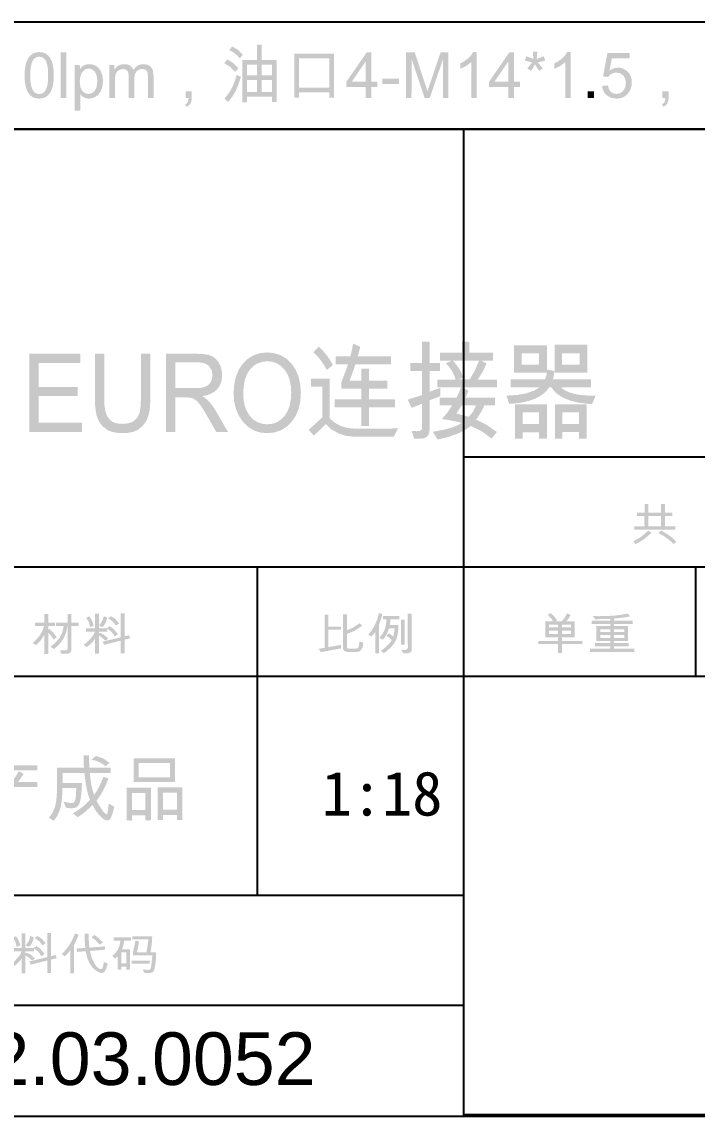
# Model space of a CAD drawing. Extents: x 3 to 592, y 5 to 207.
# Drawn here: x 234.85 to 261.05, y 5.22 to 47.7 of the extents above; entities that cross this region are included whole.
import ezdxf

# ---------------------------------------------------------------- set-up
doc = ezdxf.new("R2010")
doc.units = 0
doc.layers.get('0').update_dxf_attribs({"linetype": 'CONTINUOUS'})
picture_1 = doc.add_image_def('image1.jpg', size_in_pixel=(151, 64))

msp = doc.modelspace()

# ---------------------------------------------------------------- hatches: boundary and pattern name
h = msp.add_hatch(color=7)
h.paths.add_polyline_path([(244.741031, 44.586812), (244.556925, 44.586812), (244.556925, 44.79903), (243.591748, 44.79903), (243.591748, 44.577441), (243.40709, 44.577441), (243.40709, 46.221716), (243.975393, 46.221716), (243.975393, 46.811516), (244.160602, 46.811516), (244.160602, 46.221716), (244.741031, 46.221716)])
h.paths.add_polyline_path([(244.556925, 45.621443), (244.556925, 46.040918), (244.160602, 46.040918), (244.160602, 45.621443)])
h.paths.add_polyline_path([(243.975393, 45.621443), (243.975393, 46.040918), (243.591748, 46.040918), (243.591748, 45.621443)])
h.paths.add_polyline_path([(244.556925, 44.979828), (244.556925, 45.440644), (244.160602, 45.440644), (244.160602, 44.979828)])
h.paths.add_polyline_path([(243.975393, 44.979828), (243.975393, 45.440644), (243.591748, 45.440644), (243.591748, 44.979828)])
h.paths.add_polyline_path([(243.428037, 46.424563), (243.30732, 46.276286), (243.212038, 46.387374), (243.111432, 46.47748), (243.005556, 46.546503), (242.89446, 46.594338), (243.015176, 46.74041), (243.228221, 46.6168)])
h.paths.add_polyline_path([(243.261018, 45.895397), (243.124317, 45.755388), (242.927878, 45.960164), (242.702086, 46.095488), (242.826661, 46.241009), (243.039085, 46.106237)])
h.paths.add_polyline_path([(243.350866, 45.562463), (243.261036, 45.271223), (243.14857, 45.011868), (243.013368, 44.784448), (242.855324, 44.589016), (242.711457, 44.712489), (242.870835, 44.910082), (243.003394, 45.130723), (243.109184, 45.374309), (243.188258, 45.640735)])
h = msp.add_hatch(color=7)
h.paths.add_polyline_path([(235.525736, 46.523231), (235.658673, 46.509098), (235.773886, 46.466705), (235.871374, 46.396058), (235.951136, 46.297164), (236.013174, 46.170028), (236.057486, 46.014657), (236.084074, 45.831058), (236.092936, 45.619238), (236.083746, 45.405297), (236.056212, 45.220709), (236.010383, 45.065473), (235.946313, 44.939589), (235.864862, 44.842007), (235.76765, 44.772433), (235.654625, 44.730765), (235.525736, 44.716898), (235.393004, 44.730982), (235.27799, 44.773243), (235.180689, 44.843693), (235.101093, 44.942345), (235.039197, 45.069213), (234.994993, 45.224309), (234.968475, 45.407647), (234.959638, 45.619238), (234.96875, 45.832954), (234.996156, 46.017629), (235.041958, 46.173158), (235.106261, 46.299437), (235.187384, 46.397192), (235.284372, 46.467145), (235.397173, 46.509192)])
h.paths.add_polyline_path([(235.525736, 44.895492), (235.606454, 44.906043), (235.676631, 44.937729), (235.736266, 44.990603), (235.785358, 45.064715), (235.823788, 45.162909), (235.851366, 45.288026), (235.867989, 45.440119), (235.873553, 45.619238), (235.8637, 45.858121), (235.834416, 46.040366), (235.785978, 46.174381), (235.71811, 46.269121), (235.630467, 46.325689), (235.52298, 46.344637), (235.442278, 46.333802), (235.372222, 46.301367), (235.312915, 46.247434), (235.26446, 46.172107), (235.226521, 46.073009), (235.199485, 45.947762), (235.183302, 45.796471), (235.177919, 45.619238), (235.187565, 45.382353), (235.217055, 45.200865), (235.265493, 45.066093), (235.333362, 44.971009), (235.420247, 44.914234)])
h = msp.add_hatch(color=7)
h.dxf.hatch_style = 2
h.paths.add_polyline_path([(236.577565, 44.747215), (236.364245, 44.747215), (236.364245, 46.514963), (236.577565, 46.514963)])
h = msp.add_hatch(color=7)
h.paths.add_polyline_path([(246.964432, 44.759342), (246.780326, 44.759342), (246.780326, 44.964394), (245.607891, 44.964394), (245.607891, 44.759342), (245.424336, 44.759342), (245.424336, 46.463148), (246.964432, 46.463148)])
h.paths.add_polyline_path([(246.780326, 45.145193), (246.780326, 46.283452), (245.607891, 46.283452), (245.607891, 45.145193)])
h = msp.add_hatch(color=7)
h.paths.add_polyline_path([(248.645988, 45.169446), (248.41117, 45.169446), (248.41117, 44.747215), (248.197298, 44.747215), (248.197298, 45.169446), (247.443787, 45.169446), (247.443787, 45.369537), (248.235332, 46.514963), (248.41117, 46.514963), (248.41117, 45.369537), (248.645988, 45.369537)])
h.paths.add_polyline_path([(248.197298, 45.369537), (248.197298, 46.167697), (247.652698, 45.369537)])
h = msp.add_hatch(color=7)
h.dxf.hatch_style = 2
h.paths.add_polyline_path([(251.406626, 44.747215), (251.187793, 44.747215), (251.187793, 46.226677), (250.682329, 44.747215), (250.476174, 44.747215), (249.977876, 46.250931), (249.97071, 44.747215), (249.752428, 44.747215), (249.752428, 46.514963), (250.096387, 46.514963), (250.508145, 45.263153), (250.53884, 45.168688), (250.562302, 45.093654), (250.578528, 45.03805), (250.58752, 45.001877), (250.631341, 45.123902), (250.685085, 45.285201), (251.10015, 46.514963), (251.406626, 46.514963)])
h = msp.add_hatch(color=7)
h.dxf.hatch_style = 2
h.paths.add_polyline_path([(252.502657, 44.747215), (252.289337, 44.747215), (252.289337, 46.130214), (252.102062, 45.987519), (251.861043, 45.868387), (251.861043, 46.0784), (252.030748, 46.173485), (252.171101, 46.279318), (252.282102, 46.3959), (252.363751, 46.523231), (252.502657, 46.523231)])
h = msp.add_hatch(color=7)
h.paths.add_polyline_path([(254.18177, 45.169446), (253.946952, 45.169446), (253.946952, 44.747215), (253.73308, 44.747215), (253.73308, 45.169446), (252.979569, 45.169446), (252.979569, 45.369537), (253.771114, 46.514963), (253.946952, 46.514963), (253.946952, 45.369537), (254.18177, 45.369537)])
h.paths.add_polyline_path([(253.73308, 45.369537), (253.73308, 46.167697), (253.18848, 45.369537)])
h = msp.add_hatch(color=7)
h.dxf.hatch_style = 2
h.paths.add_polyline_path([(255.159185, 46.189194), (254.86208, 46.123049), (254.941592, 46.040642), (255.068234, 45.895397), (254.924918, 45.791217), (254.849402, 45.903665), (254.76231, 46.050839), (254.68011, 45.902011), (254.607418, 45.791217), (254.468512, 45.895397), (254.545923, 45.989026), (254.604524, 46.058212), (254.644315, 46.102903), (254.665296, 46.123049), (254.506615, 46.156948), (254.374805, 46.189194), (254.430478, 46.361725), (254.528551, 46.323992), (254.606936, 46.291789), (254.66558, 46.265064), (254.704432, 46.243765), (254.686586, 46.423254), (254.68073, 46.54528), (254.850504, 46.54528), (254.84513, 46.421601), (254.829007, 46.27353), (254.822943, 46.24597), (254.949103, 46.30302), (255.102961, 46.361725)])
h = msp.add_hatch(color=7)
h.dxf.hatch_style = 2
h.paths.add_polyline_path([(256.150247, 44.747215), (255.936927, 44.747215), (255.936927, 46.130214), (255.749651, 45.987519), (255.508632, 45.868387), (255.508632, 46.0784), (255.678338, 46.173485), (255.818691, 46.279318), (255.929692, 46.3959), (256.011341, 46.523231), (256.150247, 46.523231)])
h = msp.add_hatch(color=7)
h.dxf.hatch_style = 2
h.paths.add_polyline_path([(257.650545, 45.809407), (257.812258, 45.892503), (257.980172, 45.920201), (258.085066, 45.9104), (258.183088, 45.881065), (258.274185, 45.8323), (258.358305, 45.764207), (258.428887, 45.679561), (258.479366, 45.581893), (258.509691, 45.471202), (258.519811, 45.347489), (258.509579, 45.220985), (258.478884, 45.104403), (258.427724, 44.997743), (258.3561, 44.901004), (258.267846, 44.82038), (258.166827, 44.762856), (258.053096, 44.728379), (257.926704, 44.716898), (257.723788, 44.747973), (257.550224, 44.841473), (257.479237, 44.911434), (257.425098, 44.996433), (257.387908, 45.096419), (257.367771, 45.211339), (257.590462, 45.228426), (257.633595, 45.08201), (257.70732, 44.978174), (257.80647, 44.916163), (257.926704, 44.895492), (258.07374, 44.926567), (258.190185, 45.020067), (258.265839, 45.159318), (258.291057, 45.327094), (258.265081, 45.492872), (258.187429, 45.619789), (258.069537, 45.700404), (257.922294, 45.727276), (257.825349, 45.716639), (257.740393, 45.684764), (257.667426, 45.6317), (257.606448, 45.557502), (257.404703, 45.581755), (257.574477, 46.490709), (258.437129, 46.490709), (258.437129, 46.281247), (257.744251, 46.281247)])
h = msp.add_hatch(color=7)
h.paths.add_polyline_path([(237.105473, 45.861221), (237.172868, 45.945953), (237.255197, 46.006604), (237.352512, 46.043071), (237.464865, 46.055249), (237.582291, 46.043794), (237.686592, 46.009498), (237.777869, 45.952465), (237.856228, 45.872797), (237.91917, 45.774517), (237.964129, 45.662439), (237.991104, 45.536616), (238.000095, 45.397098), (237.990087, 45.24889), (237.960132, 45.116805), (237.910333, 45.000843), (237.840794, 44.901004), (237.756872, 44.82038), (237.663854, 44.762856), (237.561741, 44.728379), (237.450534, 44.716898), (237.353994, 44.727139), (237.267737, 44.757895), (237.191712, 44.809218), (237.125868, 44.881161), (237.119805, 44.25498), (236.905933, 44.25498), (236.905933, 46.026586), (237.100512, 46.026586)])
h.paths.add_polyline_path([(237.436753, 44.895492), (237.573041, 44.926911), (237.683698, 45.021169), (237.756872, 45.178128), (237.781263, 45.397098), (237.757698, 45.604975), (237.687005, 45.758695), (237.579518, 45.853711), (237.445573, 45.885475), (237.30708, 45.850059), (237.195872, 45.744364), (237.122698, 45.582306), (237.098307, 45.378908), (237.121596, 45.169722), (237.192014, 45.018413), (237.299914, 44.926154)])
h = msp.add_hatch(color=7)
h.dxf.hatch_style = 2
h.paths.add_polyline_path([(239.960878, 44.747215), (239.747558, 44.747215), (239.747558, 45.555297), (239.735431, 45.707432), (239.714347, 45.766895), (239.674247, 45.819329), (239.61127, 45.856054), (239.521009, 45.868387), (239.403738, 45.846063), (239.30383, 45.77909), (239.235135, 45.66237), (239.212328, 45.490253), (239.212328, 44.747215), (238.998457, 44.747215), (238.998457, 45.578999), (238.984056, 45.719077), (238.94113, 45.806651), (238.871539, 45.852815), (238.777971, 45.868387), (238.652776, 45.844134), (238.551972, 45.771924), (238.51331, 45.713117), (238.485758, 45.633432), (238.469264, 45.532869), (238.463778, 45.41143), (238.463778, 44.747215), (238.249906, 44.747215), (238.249906, 46.026586), (238.44228, 46.026586), (238.44228, 45.847992), (238.518546, 45.938512), (238.605096, 46.003297), (238.706838, 46.042244), (238.823721, 46.055249), (238.94933, 46.041193), (239.051373, 45.999025), (239.128612, 45.92909), (239.18146, 45.831456), (239.258139, 45.92921), (239.348409, 45.999163), (239.452219, 46.04121), (239.569516, 46.055249), (239.74053, 46.028377), (239.862762, 45.947762), (239.936212, 45.813748), (239.960878, 45.626404)])
h = msp.add_hatch(color=7)
h.dxf.hatch_style = 2
h.paths.add_polyline_path([(249.489457, 45.278036), (248.836267, 45.278036), (248.836267, 45.495766), (249.489457, 45.495766)])
h = msp.add_hatch(color=7)
h.dxf.hatch_style = 2
h.paths.add_polyline_path([(241.446068, 44.747215), (241.431599, 44.612374), (241.388191, 44.5135), (241.323974, 44.444391), (241.246528, 44.398847), (241.188651, 44.490349), (241.246632, 44.528159), (241.288283, 44.583642), (241.313604, 44.656695), (241.322596, 44.747215), (241.202982, 44.747215), (241.202982, 44.99416), (241.446068, 44.99416)])
h = msp.add_hatch(color=7)
h.dxf.hatch_style = 2
h.paths.add_polyline_path([(257.049941, 44.747215), (256.806303, 44.747215), (256.806303, 44.99416), (257.049941, 44.99416)])
h = msp.add_hatch(color=7)
h.dxf.hatch_style = 2
h.paths.add_polyline_path([(259.946467, 44.747215), (259.931997, 44.612374), (259.888589, 44.5135), (259.824373, 44.444391), (259.746927, 44.398847), (259.689049, 44.490349), (259.74703, 44.528159), (259.788682, 44.583642), (259.814003, 44.656695), (259.822995, 44.747215), (259.703381, 44.747215), (259.703381, 44.99416), (259.946467, 44.99416)])
h = msp.add_hatch(color=7)
h.paths.add_polyline_path([(251.089415, 33.167448), (250.673799, 33.005942), (250.673799, 31.879258), (250.656091, 31.742005), (250.603243, 31.634518), (250.525109, 31.561758), (250.432918, 31.527031), (250.294563, 31.515593), (250.078486, 31.511597), (249.976512, 31.815317), (250.177154, 31.807049), (250.267588, 31.815024), (250.332183, 31.839019), (250.370941, 31.879137), (250.38386, 31.935482), (250.38386, 32.87365), (249.976512, 32.714349), (249.827683, 33.030746), (250.38386, 33.212648), (250.38386, 34.144753), (249.926351, 34.144753), (249.926351, 34.449023), (250.38386, 34.449023), (250.38386, 35.287973), (250.673799, 35.287973), (250.673799, 34.449023), (251.074532, 34.449023), (251.074532, 34.144753), (250.673799, 34.144753), (250.673799, 33.341081), (251.089415, 33.487704)])
h.paths.add_polyline_path([(253.284354, 31.777834), (253.081507, 31.519865), (252.701582, 31.799814), (252.281143, 32.011549), (252.040537, 31.847012), (251.744535, 31.703971), (251.393135, 31.582428), (250.986338, 31.482383), (250.795066, 31.782244), (251.194534, 31.858828), (251.514885, 31.942234), (251.75617, 32.032461), (251.918443, 32.12951), (251.767143, 32.168887), (251.58861, 32.206817), (251.382894, 32.243301), (251.150049, 32.278338), (251.379561, 32.554083), (251.550782, 32.807504), (251.062957, 32.807504), (251.062957, 33.111224), (251.721659, 33.111224), (251.800621, 33.272937), (251.888677, 33.510304), (250.979172, 33.510304), (250.979172, 33.814023), (251.682523, 33.814023), (251.624232, 33.983419), (251.54279, 34.144339), (251.438197, 34.296785), (251.310453, 34.440755), (251.53149, 34.549896), (251.081698, 34.549896), (251.081698, 34.85582), (251.927814, 34.85582), (251.927814, 35.279705), (252.216099, 35.279705), (252.216099, 34.85582), (253.138834, 34.85582), (253.138834, 34.549896), (252.670301, 34.549896), (252.888031, 34.436345), (252.725491, 34.103894), (252.543521, 33.814023), (253.284354, 33.814023), (253.284354, 33.510304), (251.950413, 33.510304), (252.179168, 33.382422), (252.116743, 33.225325), (252.060105, 33.111224), (253.207736, 33.111224), (253.207736, 32.807504), (252.791017, 32.807504), (252.751019, 32.702593), (252.685597, 32.576338), (252.59475, 32.42869), (252.478478, 32.259596), (252.880796, 32.054475)])
h.paths.add_polyline_path([(252.59754, 34.549896), (251.572831, 34.549896), (251.711935, 34.39435), (251.824943, 34.231982), (251.911803, 34.062794), (251.972462, 33.886784), (251.801585, 33.818433), (252.227675, 33.814023), (252.421082, 34.148887)])
h.paths.add_polyline_path([(252.474619, 32.807504), (251.915136, 32.807504), (251.848663, 32.702601), (251.793042, 32.615268), (251.748169, 32.545505), (251.713942, 32.493312), (252.194051, 32.367083), (252.360793, 32.563109)])
h = msp.add_hatch(color=7)
h.paths.add_polyline_path([(244.376155, 34.864089), (244.649627, 34.837027), (244.897053, 34.755913), (245.118435, 34.620848), (245.313772, 34.431936), (245.47334, 34.198884), (245.587382, 33.931363), (245.655844, 33.629427), (245.678677, 33.293125), (245.655741, 32.958064), (245.586968, 32.657367), (245.47241, 32.391087), (245.312118, 32.159275), (245.115955, 31.971578), (244.894573, 31.837572), (244.647973, 31.757207), (244.376155, 31.73043), (244.095767, 31.758145), (243.844163, 31.841362), (243.621395, 31.980182), (243.427513, 32.174709), (243.27052, 32.409329), (243.158383, 32.668391), (243.0911, 32.951949), (243.068672, 33.260052), (243.091324, 33.6132), (243.159347, 33.926816), (243.272846, 34.200847), (243.431923, 34.435243), (243.627363, 34.622708), (243.849882, 34.756739), (244.099479, 34.837234)])
h.paths.add_polyline_path([(244.372848, 32.073837), (244.570157, 32.093991), (244.747881, 32.154452), (244.906071, 32.255221), (245.044779, 32.396298), (245.157752, 32.573246), (245.238738, 32.781666), (245.287787, 33.021608), (245.304953, 33.293125), (245.288433, 33.571661), (245.238945, 33.81609), (245.15659, 34.026414), (245.041472, 34.20263), (244.901222, 34.341941), (244.744229, 34.441513), (244.570493, 34.501294), (244.380013, 34.521233), (244.18447, 34.501699), (244.007116, 34.443098), (243.847953, 34.345429), (243.70698, 34.208694), (243.59131, 34.031736), (243.508818, 33.813334), (243.459398, 33.553385), (243.442947, 33.251784), (243.459071, 33.000722), (243.50744, 32.774983), (243.588055, 32.574461), (243.700916, 32.399054), (243.839702, 32.256616), (243.998021, 32.155003), (244.175771, 32.094111)])
h = msp.add_hatch(color=7)
h.paths.add_polyline_path([(249.325687, 32.735295), (248.319168, 32.735295), (248.319168, 32.011549), (248.028678, 32.011549), (248.028678, 32.735295), (246.989086, 32.735295), (246.989086, 33.043424), (248.028678, 33.043424), (248.028678, 33.45849), (247.253118, 33.45849), (247.253118, 33.71701), (247.347496, 33.962059), (247.420687, 34.15812), (247.472794, 34.305191), (247.503921, 34.403273), (247.027671, 34.403273), (247.027671, 34.711402), (247.595422, 34.711402), (247.663498, 34.978741), (247.705114, 35.211354), (247.984029, 35.079062), (247.885362, 34.711402), (249.180166, 34.711402), (249.180166, 34.403273), (247.792758, 34.403273), (247.729816, 34.212363), (247.671628, 34.043053), (247.618195, 33.895242), (247.569515, 33.768824), (248.028678, 33.768824), (248.028678, 34.237908), (248.319168, 34.237908), (248.319168, 33.768824), (249.035197, 33.768824), (249.035197, 33.45849), (248.319168, 33.45849), (248.319168, 33.043424), (249.325687, 33.043424)])
h.paths.add_polyline_path([(246.920184, 34.372404), (246.684264, 34.186094), (246.564667, 34.39354), (246.437319, 34.577732), (246.302116, 34.738773), (246.158955, 34.876766), (246.377237, 35.083472), (246.535168, 34.93113), (246.678269, 34.761838), (246.80659, 34.575596)])
h.paths.add_polyline_path([(249.450262, 31.931072), (249.286551, 31.595933), (247.705114, 31.595933), (247.425304, 31.628937), (247.130197, 31.727674), (246.856587, 31.882634), (246.642922, 32.085964), (246.395289, 31.834472), (246.178248, 31.633416), (245.984771, 31.862721), (246.185069, 32.045432), (246.338652, 32.186698), (246.445518, 32.286416), (246.50567, 32.344483), (246.50567, 33.539518), (246.068005, 33.539518), (246.068005, 33.847096), (246.795609, 33.847096), (246.795609, 32.311411), (246.997983, 32.133118), (247.233067, 32.005831), (247.500915, 31.929496), (247.801577, 31.904062), (249.057797, 31.904062), (249.113383, 31.905725), (249.197392, 31.910746), (249.309719, 31.919178)])
h = msp.add_hatch(color=7)
h.paths.add_polyline_path([(256.799845, 34.085221), (255.52764, 34.085221), (255.52764, 35.160091), (256.799845, 35.160091)])
h.paths.add_polyline_path([(256.498881, 34.395004), (256.498881, 34.835425), (255.817579, 34.835425), (255.817579, 34.395004)])
h.paths.add_polyline_path([(255.226676, 34.085221), (253.950062, 34.085221), (253.950062, 35.143555), (255.226676, 35.143555)])
h.paths.add_polyline_path([(254.92461, 34.395004), (254.92461, 34.835425), (254.240001, 34.835425), (254.240001, 34.395004)])
h.paths.add_polyline_path([(257.116242, 33.183984), (257.068304, 33.06493), (257.028737, 32.970733), (256.997645, 32.901443), (256.975131, 32.857114), (256.682617, 32.88277), (256.417336, 32.924594), (256.179288, 32.982581), (255.968474, 33.056723), (255.784894, 33.147013), (255.628547, 33.253446), (255.499433, 33.376015), (255.397553, 33.514714), (255.317076, 33.514714), (255.21336, 33.37741), (255.083696, 33.256133), (254.928078, 33.150889), (254.746499, 33.061683), (254.538952, 32.988524), (254.305432, 32.931416), (254.045931, 32.890366), (253.760444, 32.865382), (253.659571, 33.187843), (254.080329, 33.215119), (254.434787, 33.278724), (254.722995, 33.378606), (254.945005, 33.514714), (253.823282, 33.514714), (253.823282, 33.826701), (255.157223, 33.826701), (255.214687, 34.005157), (255.241559, 34.20263), (255.516615, 34.140894), (255.491742, 33.961887), (255.454879, 33.826701), (256.93379, 33.826701), (256.93379, 33.514714), (255.771277, 33.514714), (255.861398, 33.435752), (255.973831, 33.367539), (256.108563, 33.310075), (256.265579, 33.263359), (256.444868, 33.227393), (256.646417, 33.202174), (256.870213, 33.187705)])
h.paths.add_polyline_path([(256.764567, 31.519865), (256.465257, 31.519865), (256.465257, 31.782244), (255.829155, 31.782244), (255.829155, 31.519865), (255.538664, 31.519865), (255.538664, 32.853255), (256.764567, 32.853255)])
h.paths.add_polyline_path([(256.465257, 32.085964), (256.465257, 32.545126), (255.829155, 32.545126), (255.829155, 32.085964)])
h.paths.add_polyline_path([(255.226676, 31.519865), (254.92461, 31.519865), (254.92461, 31.765707), (254.284649, 31.765707), (254.284649, 31.519865), (253.983686, 31.519865), (253.983686, 32.853255), (255.226676, 32.853255)])
h.paths.add_polyline_path([(254.92461, 32.085964), (254.92461, 32.545126), (254.284649, 32.545126), (254.284649, 32.085964)])
h = msp.add_hatch(color=7)
h.dxf.hatch_style = 2
h.paths.add_polyline_path([(237.185763, 31.782244), (235.149023, 31.782244), (235.149023, 34.812825), (237.122374, 34.812825), (237.122374, 34.452882), (235.509518, 34.452882), (235.509518, 33.52684), (237.018194, 33.52684), (237.018194, 33.167448), (235.509518, 33.167448), (235.509518, 32.142187), (237.185763, 32.142187)])
h = msp.add_hatch(color=7)
h.dxf.hatch_style = 2
h.paths.add_polyline_path([(239.834964, 33.059961), (239.829176, 32.834996), (239.811813, 32.627808), (239.76937, 32.426477), (239.688892, 32.219358), (239.55791, 32.027052), (239.365329, 31.869887), (239.243898, 31.80903), (239.103708, 31.765432), (238.944812, 31.739197), (238.76726, 31.73043), (238.593507, 31.738181), (238.437633, 31.761436), (238.299537, 31.800193), (238.179114, 31.854453), (237.985913, 31.996391), (237.852243, 32.174709), (237.766736, 32.375352), (237.718849, 32.584262), (237.697282, 32.809502), (237.690186, 33.059961), (237.690186, 34.812825), (238.05068, 34.812825), (238.05068, 33.066024), (238.059431, 32.811914), (238.085958, 32.595838), (238.150381, 32.409389), (238.272269, 32.245265), (238.35775, 32.178387), (238.463747, 32.130681), (238.590312, 32.102095), (238.737495, 32.092578), (238.886426, 32.10014), (239.015721, 32.122895), (239.125378, 32.160946), (239.215398, 32.214397), (239.347277, 32.356541), (239.423758, 32.539614), (239.46, 32.773053), (239.472265, 33.066024), (239.472265, 34.812825), (239.834964, 34.812825)])
h = msp.add_hatch(color=7)
h.paths.add_polyline_path([(242.848047, 31.782244), (242.393845, 31.782244), (242.20936, 32.105334), (242.063529, 32.359435), (241.956352, 32.5446), (241.88783, 32.660881), (241.786475, 32.812259), (241.680573, 32.940898), (241.575015, 33.036052), (241.476072, 33.088624), (241.364588, 33.111706), (241.222513, 33.119492), (240.805794, 33.119492), (240.805794, 31.782244), (240.444197, 31.782244), (240.444197, 34.812825), (241.651909, 34.812825), (241.879217, 34.803868), (242.066423, 34.777548), (242.223451, 34.722633), (242.360221, 34.629271), (242.472187, 34.502009), (242.5548, 34.345395), (242.60565, 34.169144), (242.6226, 33.983798), (242.610404, 33.820293), (242.573817, 33.673739), (242.512839, 33.544135), (242.427469, 33.43148), (242.318656, 33.336817), (242.187415, 33.261223), (242.03385, 33.20475), (241.858064, 33.167448), (241.992517, 33.07412), (242.122992, 32.953714), (242.249435, 32.797961), (242.371797, 32.606862)])
h.paths.add_polyline_path([(240.805794, 33.479436), (241.5797, 33.479436), (241.788886, 33.490322), (241.950117, 33.523533), (242.0729, 33.588921), (242.168398, 33.696063), (242.229928, 33.832076), (242.250529, 33.983798), (242.216629, 34.174863), (242.11493, 34.334922), (242.036072, 34.398269), (241.935096, 34.44358), (241.812003, 34.470805), (241.666792, 34.479891), (240.805794, 34.479891)])
h = msp.add_hatch(color=7)
h.paths.add_polyline_path([(260.21658, 28.116216), (260.211619, 27.984475), (258.611992, 27.984475), (258.611992, 28.116216), (259.012726, 28.116216), (259.008867, 28.511988), (258.726094, 28.511988), (258.726094, 28.643729), (259.016584, 28.643729), (259.016584, 28.97556), (259.165964, 28.97556), (259.165964, 28.643729), (259.657096, 28.643729), (259.657096, 28.97556), (259.812539, 28.97556), (259.812539, 28.643729), (260.096966, 28.643729), (260.096966, 28.511988), (259.812539, 28.511988), (259.812539, 28.116216)])
h.paths.add_polyline_path([(259.657096, 28.116216), (259.657096, 28.511988), (259.165964, 28.511988), (259.165964, 28.116216)])
h.paths.add_polyline_path([(260.249653, 27.512635), (260.136654, 27.431606), (260.02629, 27.541066), (259.892052, 27.647889), (259.734043, 27.752129), (259.552366, 27.853837), (259.65875, 27.9503), (259.844484, 27.843855), (260.004844, 27.735395), (260.139884, 27.624971)])
h.paths.add_polyline_path([(259.285577, 27.863759), (258.987508, 27.608615), (258.66546, 27.421684), (258.581124, 27.532479), (258.890425, 27.70873), (259.158798, 27.9503)])
h = msp.add_hatch(color=7)
h.paths.add_polyline_path([(237.059578, 24.251923), (236.776805, 24.251923), (236.776805, 23.336906), (236.764402, 23.260494), (236.727195, 23.208473), (236.657811, 23.178432), (236.549153, 23.168234), (236.376622, 23.169888), (236.331423, 23.306038), (236.558523, 23.295565), (236.608891, 23.307485), (236.625772, 23.34793), (236.625772, 24.255231), (236.567377, 23.985488), (236.459994, 23.744323), (236.303621, 23.531786), (236.098259, 23.34793), (235.96266, 23.438881), (236.164499, 23.602506), (236.318538, 23.792485), (236.424725, 24.008924), (236.483007, 24.251923), (236.183697, 24.251923), (236.183697, 24.37264), (236.627425, 24.37264), (236.627425, 24.717149), (236.776805, 24.717149), (236.776805, 24.37264), (237.059578, 24.37264)])
h.paths.add_polyline_path([(236.207951, 23.798824), (236.08062, 23.72441), (235.981057, 23.883918), (235.874465, 23.990096), (235.874465, 23.162171), (235.725086, 23.162171), (235.725086, 23.904107), (235.576671, 23.678728), (235.400971, 23.508334), (235.271987, 23.577787), (235.438402, 23.742945), (235.567301, 23.909343), (235.658785, 24.076981), (235.712959, 24.24586), (235.367898, 24.24586), (235.367898, 24.37264), (235.725086, 24.37264), (235.725086, 24.709432), (235.874465, 24.709432), (235.874465, 24.37264), (236.140702, 24.37264), (236.140702, 24.24586), (235.874465, 24.24586), (235.874465, 24.099237), (235.909743, 24.126798), (236.067735, 23.997538)])
h = msp.add_hatch(color=7)
h.paths.add_polyline_path([(239.050459, 23.765752), (238.837138, 23.712835), (238.837138, 23.185322), (238.687759, 23.185322), (238.687759, 23.674801), (238.036223, 23.514949), (237.993228, 23.640074), (238.687759, 23.807093), (238.687759, 24.737544), (238.837138, 24.737544), (238.837138, 23.843473), (239.011322, 23.889224)])
h.paths.add_polyline_path([(238.579721, 23.925053), (238.46121, 23.840166), (238.340976, 24.014281), (238.169065, 24.146641), (238.169065, 24.02813), (237.83999, 24.02813), (237.83999, 23.948755), (237.891253, 23.980174), (238.050761, 23.89508), (238.206548, 23.754176), (238.089139, 23.676455), (237.966632, 23.798756), (237.83999, 23.867726), (237.83999, 23.174849), (237.691162, 23.174849), (237.691162, 23.759137), (237.640217, 23.680907), (237.569274, 23.600042), (237.478384, 23.516594), (237.367598, 23.430613), (237.249087, 23.51991), (237.389303, 23.624365), (237.527451, 23.7652), (237.636109, 23.910308), (237.688957, 24.02813), (237.34114, 24.02813), (237.34114, 24.15491), (237.691162, 24.15491), (237.691162, 24.730378), (237.83999, 24.730378), (237.83999, 24.15491), (238.154183, 24.15491), (238.142607, 24.15987), (238.266079, 24.235938), (238.435302, 24.111915)])
h.paths.add_polyline_path([(238.624369, 24.34122), (238.500897, 24.261845), (238.374462, 24.429001), (238.197177, 24.544068), (238.312933, 24.62675), (238.477126, 24.514991)])
h.paths.add_polyline_path([(238.163553, 24.578794), (238.135114, 24.458069), (238.094376, 24.355483), (238.041235, 24.270983), (237.975589, 24.204519), (237.847156, 24.260192), (237.973591, 24.441197), (238.031813, 24.62675)])
h.paths.add_polyline_path([(237.639348, 24.265704), (237.502646, 24.202865), (237.451383, 24.402474), (237.343896, 24.562809), (237.474534, 24.621789), (237.583193, 24.445607)])
h = msp.add_hatch(color=7)
h.paths.add_polyline_path([(248.107934, 23.589363), (248.076308, 23.436073), (248.024425, 23.326709), (247.952285, 23.261166), (247.859887, 23.239341), (247.497739, 23.239341), (247.421671, 23.249952), (247.36214, 23.281233), (247.323693, 23.330085), (247.310877, 23.394232), (247.310877, 24.693998), (247.464115, 24.693998), (247.464115, 24.077188), (247.704169, 24.180954), (247.950838, 24.35004), (248.067144, 24.260192), (247.769143, 24.060445), (247.464115, 23.937179), (247.464115, 23.428959), (247.485888, 23.380865), (247.534119, 23.365018), (247.815239, 23.365018), (247.872703, 23.377972), (247.909497, 23.417383), (247.935059, 23.501857), (247.958555, 23.649996)])
h.paths.add_polyline_path([(247.234809, 23.37494), (246.451532, 23.22997), (246.368299, 23.360057), (246.596502, 23.39754), (246.596502, 24.687383), (246.74974, 24.687383), (246.74974, 24.224363), (247.234809, 24.224363), (247.234809, 24.097583), (246.74974, 24.097583), (246.74974, 23.427305), (247.234809, 23.513295)])
h = msp.add_hatch(color=7)
h.paths.add_polyline_path([(248.84338, 24.709432), (248.815682, 24.607388), (248.768966, 24.46359), (248.712742, 24.301533), (248.712742, 23.183117), (248.565568, 23.183117), (248.565568, 24.016554), (248.510309, 23.937662), (248.421149, 23.841819), (248.292165, 23.907414), (248.436566, 24.087136), (248.553992, 24.288097), (248.644547, 24.510245), (248.708333, 24.753529)])
h.paths.add_polyline_path([(249.979435, 23.328638), (249.966533, 23.265084), (249.927896, 23.21998), (249.863628, 23.193375), (249.773832, 23.185322), (249.643745, 23.186976), (249.579804, 23.325331), (249.720915, 23.318165), (249.797534, 23.341867), (249.829504, 23.41132), (249.826197, 24.730378), (249.979435, 24.730378)])
h.paths.add_polyline_path([(249.494366, 24.509341), (249.156471, 24.509341), (249.143724, 24.384973), (249.132217, 24.288304), (249.467356, 24.288304), (249.457736, 24.075724), (249.43132, 23.892807), (249.388059, 23.739655), (249.327899, 23.616372), (249.249437, 23.50786), (249.151234, 23.399814), (249.033188, 23.292283), (248.895195, 23.185322), (248.789912, 23.285643), (248.933065, 23.394594), (249.050017, 23.499928), (249.140821, 23.601748), (249.205529, 23.700157), (249.112511, 23.792417), (248.998823, 23.866073), (249.089222, 23.966394), (249.171767, 23.912099), (249.260099, 23.828039), (249.294343, 23.974731), (249.317425, 24.161524), (249.104105, 24.161524), (248.999925, 23.9039), (248.864327, 23.716142), (248.724318, 23.786698), (248.845861, 23.937283), (248.932677, 24.107918), (248.984767, 24.298604), (249.00213, 24.509341), (248.859917, 24.509341), (248.859917, 24.635018), (249.494366, 24.635018)])
h.paths.add_polyline_path([(249.709891, 23.527627), (249.561614, 23.527627), (249.561614, 24.491702), (249.709891, 24.491702)])
h = msp.add_hatch(color=7)
h.paths.add_polyline_path([(256.5953, 23.548022), (255.808716, 23.548022), (255.808716, 23.191936), (255.660439, 23.191936), (255.660439, 23.548022), (254.888737, 23.548022), (254.888737, 23.667084), (255.660439, 23.667084), (255.660439, 23.8104), (255.159935, 23.8104), (255.159935, 24.429966), (255.466411, 24.429966), (255.384211, 24.550682), (255.256949, 24.671398), (255.363885, 24.745812), (255.496934, 24.632124), (255.622956, 24.469653), (255.561771, 24.43162), (255.800999, 24.429966), (255.916823, 24.564256), (256.006602, 24.735339), (256.143303, 24.678013), (256.067167, 24.538693), (255.979041, 24.429966), (256.307565, 24.429966), (256.307565, 23.8104), (255.808716, 23.8104), (255.808716, 23.667084), (256.5953, 23.667084)])
h.paths.add_polyline_path([(256.159289, 24.187982), (256.159289, 24.303186), (255.808716, 24.303186), (255.808716, 24.187982)])
h.paths.add_polyline_path([(255.660439, 24.187982), (255.660439, 24.303186), (255.309315, 24.303186), (255.309315, 24.187982)])
h.paths.add_polyline_path([(256.159289, 23.930565), (256.159289, 24.061203), (255.808716, 24.061203), (255.808716, 23.930565)])
h.paths.add_polyline_path([(255.660439, 23.930565), (255.660439, 24.061203), (255.309315, 24.061203), (255.309315, 23.930565)])
h = msp.add_hatch(color=7)
h.paths.add_polyline_path([(258.614244, 23.233278), (256.895004, 23.233278), (256.895004, 23.360057), (257.684896, 23.360057), (257.684896, 23.457071), (257.096749, 23.457071), (257.096749, 23.582748), (257.684896, 23.582748), (257.684896, 23.66543), (257.148563, 23.66543), (257.148563, 24.240899), (257.684896, 24.240899), (257.684896, 24.324684), (256.960047, 24.324684), (256.960047, 24.450361), (257.681037, 24.450361), (257.681037, 24.521468), (257.098402, 24.507687), (257.012413, 24.630057), (257.229592, 24.62675), (257.567866, 24.633072), (257.869966, 24.652106), (258.135893, 24.683956), (258.365646, 24.728725), (258.451636, 24.620135), (258.344149, 24.599163), (258.205243, 24.577623), (258.034917, 24.555566), (257.833172, 24.533043), (257.833172, 24.450361), (258.552508, 24.450361), (258.552508, 24.324684), (257.833172, 24.324684), (257.833172, 24.240899), (258.372261, 24.240899), (258.372261, 23.66543), (257.833172, 23.66543), (257.833172, 23.582748), (258.399271, 23.582748), (258.399271, 23.457071), (257.833172, 23.457071), (257.833172, 23.360057), (258.614244, 23.360057)])
h.paths.add_polyline_path([(258.223433, 24.013247), (258.223433, 24.115222), (257.833172, 24.115222), (257.833172, 24.013247)])
h.paths.add_polyline_path([(257.684896, 24.013247), (257.684896, 24.115222), (257.296289, 24.115222), (257.296289, 24.013247)])
h.paths.add_polyline_path([(258.223433, 23.785044), (258.223433, 23.894185), (257.833172, 23.894185), (257.833172, 23.785044)])
h.paths.add_polyline_path([(257.684896, 23.785044), (257.684896, 23.894185), (257.296289, 23.894185), (257.296289, 23.785044)])
h = msp.add_hatch(color=7)
h.paths.add_polyline_path([(235.451637, 18.640209), (233.154171, 18.640209), (233.154171, 18.834788), (234.288573, 18.834788), (234.167443, 19.000153), (234.014067, 19.139059), (234.161793, 19.25757), (234.372977, 19.066161), (234.520083, 18.8855), (234.446771, 18.8403), (235.451637, 18.834788)])
h.paths.add_polyline_path([(235.451637, 18.002453), (233.607822, 18.002453), (233.607822, 17.485413), (233.58045, 17.245109), (233.498405, 17.034312), (233.36179, 16.852971), (233.170708, 16.701034), (233.012509, 16.86254), (233.179312, 16.986882), (233.298521, 17.142488), (233.370084, 17.32941), (233.39395, 17.5477), (233.39395, 18.196481), (233.946819, 18.196481), (233.847463, 18.347376), (233.687748, 18.502405), (233.822796, 18.615404), (234.011311, 18.461753), (234.178329, 18.262626), (234.081867, 18.196481), (234.446771, 18.196481), (234.615374, 18.400292), (234.730647, 18.611546), (234.91806, 18.510673), (234.82022, 18.345309), (234.705842, 18.196481), (235.451637, 18.196481)])
h = msp.add_hatch(color=7)
h.paths.add_polyline_path([(238.430955, 17.23461), (238.419311, 17.143591), (238.379141, 16.99428), (238.327465, 16.845796), (238.281576, 16.757258), (238.229348, 16.713091), (238.158104, 16.698278), (238.094835, 16.710878), (238.024021, 16.748645), (237.945559, 16.811526), (237.859345, 16.899471), (237.70342, 17.099631), (237.595864, 17.296897), (237.312677, 17.02942), (237.025356, 16.822301), (236.830777, 16.972783), (237.024151, 17.087926), (237.199127, 17.214284), (237.355707, 17.351907), (237.493889, 17.500847), (237.425668, 17.699181), (237.367317, 17.93865), (237.318784, 18.219253), (237.280018, 18.54099), (236.4328, 18.54099), (236.4328, 18.157896), (237.186311, 18.157896), (237.173272, 17.897963), (237.153927, 17.682059), (237.128175, 17.510183), (237.095912, 17.382336), (237.050437, 17.289413), (236.985118, 17.223103), (236.899955, 17.183356), (236.794948, 17.170118), (236.696281, 17.175561), (236.566194, 17.192166), (236.472487, 17.426433), (236.644811, 17.385781), (236.805973, 17.372414), (236.850501, 17.383059), (236.88645, 17.414995), (236.913718, 17.468222), (236.932201, 17.542739), (236.954594, 17.730015), (236.965825, 17.95119), (236.430044, 17.95119), (236.418468, 17.675238), (236.396971, 17.44104), (236.365552, 17.248597), (236.324211, 17.097909), (236.218102, 16.862884), (236.085534, 16.676229), (235.904736, 16.811277), (236.036407, 16.985633), (236.131285, 17.202777), (236.18937, 17.46271), (236.21066, 17.76543), (236.218928, 18.747696), (237.259623, 18.747696), (237.253516, 18.903044), (237.249219, 19.034259), (237.246678, 19.141393), (237.245842, 19.224497), (237.45806, 19.224497), (237.463848, 18.95075), (237.474597, 18.747696), (238.298664, 18.747696), (238.298664, 18.54099), (237.488377, 18.54099), (237.517721, 18.277544), (237.555281, 18.04779), (237.601006, 17.85173), (237.654844, 17.689363), (237.751255, 17.828165), (237.843635, 17.991566), (237.931882, 18.179565), (238.01589, 18.392162), (238.211572, 18.32767), (238.110079, 18.073405), (237.999078, 17.844667), (237.878569, 17.641355), (237.748551, 17.463364), (237.856727, 17.271472), (237.972344, 17.099011), (238.028138, 17.027474), (238.076386, 16.976503), (238.116987, 16.945997), (238.149836, 16.935851), (238.169335, 16.972645), (238.193382, 17.083026), (238.222596, 17.355877)])
h.paths.add_polyline_path([(238.255669, 18.934007), (238.104085, 18.801715), (237.967461, 18.899892), (237.830475, 18.974452), (237.69318, 19.025345), (237.555625, 19.052518), (237.7254, 19.205205), (238.011412, 19.102679)])
h = msp.add_hatch(color=7)
h.paths.add_polyline_path([(240.790157, 18.185456), (239.187223, 18.185456), (239.187223, 19.114254), (240.790157, 19.114254)])
h.paths.add_polyline_path([(240.603846, 18.369011), (240.603846, 18.931251), (239.382904, 18.931251), (239.382904, 18.369011)])
h.paths.add_polyline_path([(241.080647, 16.714814), (240.867327, 16.714814), (240.867327, 16.911047), (240.330994, 16.911047), (240.330994, 16.714814), (240.11602, 16.714814), (240.11602, 17.977648), (241.080647, 17.977648)])
h.paths.add_polyline_path([(240.867327, 17.116099), (240.867327, 17.770942), (240.330994, 17.770942), (240.330994, 17.116099)])
h.paths.add_polyline_path([(239.862461, 16.70379), (239.647487, 16.70379), (239.647487, 16.895613), (239.128243, 16.895613), (239.128243, 16.692765), (238.914371, 16.698278), (238.914371, 17.96938), (239.862461, 17.96938)])
h.paths.add_polyline_path([(239.647487, 17.102318), (239.647487, 17.762674), (239.128243, 17.762674), (239.128243, 17.102318)])
h = msp.add_hatch(color=7)
h.paths.add_polyline_path([(236.201945, 11.351326), (235.988625, 11.298409), (235.988625, 10.770896), (235.839797, 10.770896), (235.839797, 11.260376), (235.188811, 11.100523), (235.145817, 11.225649), (235.839797, 11.392667), (235.839797, 12.323119), (235.988625, 12.323119), (235.988625, 11.429047), (236.162809, 11.474798)])
h.paths.add_polyline_path([(235.731207, 11.510627), (235.613247, 11.42574), (235.493082, 11.599855), (235.321654, 11.732216), (235.321654, 11.613705), (234.992579, 11.613705), (234.992579, 11.53433), (235.043842, 11.565749), (235.20335, 11.480655), (235.359137, 11.339751), (235.241177, 11.262029), (235.119152, 11.38433), (234.992579, 11.453301), (234.992579, 10.760423), (234.843751, 10.760423), (234.843751, 11.344712), (234.793125, 11.266482), (234.722345, 11.185617), (234.631516, 11.102168), (234.520738, 11.016187), (234.402778, 11.105484), (234.542511, 11.209939), (234.680591, 11.350775), (234.789249, 11.495882), (234.842097, 11.613705), (234.494831, 11.613705), (234.494831, 11.740484), (234.843751, 11.740484), (234.843751, 12.315953), (234.992579, 12.315953), (234.992579, 11.740484), (235.30622, 11.740484), (235.295196, 11.745445), (235.418117, 11.821513), (235.587271, 11.697489)])
h.paths.add_polyline_path([(235.776407, 11.926795), (235.652383, 11.84742), (235.526293, 12.014576), (235.349766, 12.129642), (235.46497, 12.212324), (235.629163, 12.100566)])
h.paths.add_polyline_path([(235.315591, 12.164369), (235.28747, 12.043644), (235.246896, 11.941058), (235.193815, 11.856558), (235.128178, 11.790094), (235.000296, 11.845766), (235.126455, 12.026772), (235.184402, 12.212324)])
h.paths.add_polyline_path([(234.792488, 11.851278), (234.655786, 11.78844), (234.604523, 11.988049), (234.497036, 12.148383), (234.627674, 12.207363), (234.736333, 12.031181)])
h = msp.add_hatch(color=7)
h.paths.add_polyline_path([(237.053681, 12.26028), (237.009998, 12.146592), (236.94895, 12.01058), (236.880049, 11.864508), (236.880049, 10.760423), (236.730669, 10.760423), (236.730669, 11.66607), (236.650054, 11.557274), (236.520656, 11.429047), (236.397184, 11.510627), (236.55459, 11.672375), (236.6936, 11.85996), (236.814213, 12.073384), (236.916429, 12.312646)])
h.paths.add_polyline_path([(238.183121, 11.145172), (238.165345, 11.070344), (238.128551, 10.95831), (238.082662, 10.854474), (238.039254, 10.802316), (237.947753, 10.775857), (237.852255, 10.799697), (237.72451, 10.870666), (237.590152, 10.990073), (237.47481, 11.159503), (237.386271, 11.372066), (237.332045, 11.621422), (236.993599, 11.595515), (236.975409, 11.72505), (237.314957, 11.750406), (237.289739, 12.062118), (237.283538, 12.309338), (237.440635, 12.309338), (237.445914, 12.131356), (237.453519, 11.981021), (237.463501, 11.858281), (237.475912, 11.763084), (237.763647, 11.78341), (238.071225, 11.809937), (238.08721, 11.681504), (237.493, 11.632997), (237.562315, 11.375511), (237.670491, 11.144069), (237.735078, 11.048571), (237.801474, 10.980358), (237.869626, 10.939431), (237.939484, 10.925788), (237.964504, 10.943168), (237.989163, 10.995379), (238.013511, 11.082523), (238.037601, 11.204703)])
h.paths.add_polyline_path([(237.994606, 11.963175), (237.872787, 11.875532), (237.709559, 12.053023), (237.555838, 12.166022), (237.66553, 12.252012), (237.830482, 12.135912)])
h = msp.add_hatch(color=7)
h.paths.add_polyline_path([(240.059567, 11.489681), (240.051299, 11.30151), (240.026494, 11.087294), (240.008502, 10.985069), (239.987565, 10.905737), (239.96363, 10.849247), (239.936646, 10.815545), (239.866022, 10.782059), (239.768525, 10.770896), (239.595444, 10.785779), (239.554103, 10.919173), (239.699623, 10.898365), (239.775691, 10.891613), (239.833569, 10.918622), (239.845256, 10.94229), (239.857202, 10.986008), (239.869458, 11.049777), (239.882076, 11.133596), (239.90316, 11.3084), (239.915149, 11.458813), (239.159984, 11.458813), (239.159984, 11.572363), (239.201109, 11.743111), (239.231022, 11.87753), (239.249668, 11.975672), (239.256998, 12.037589), (239.399211, 12.004516), (239.366207, 11.807181), (239.31708, 11.585041), (239.691355, 11.585041), (239.763564, 12.07893), (239.142345, 12.07893), (239.142345, 12.20571), (239.912944, 12.20571), (239.892204, 11.894962), (239.844593, 11.585041), (240.059567, 11.585041)])
h.paths.add_polyline_path([(239.084467, 12.030975), (238.821537, 12.027667), (238.790187, 11.842735), (238.742714, 11.700797), (239.048638, 11.700797), (239.048638, 10.902086), (238.902015, 10.902086), (238.902015, 11.022802), (238.711294, 11.022802), (238.711294, 10.902086), (238.565222, 10.902086), (238.565222, 11.427394), (238.474823, 11.341404), (238.362926, 11.440072), (238.486743, 11.552089), (238.580381, 11.687981), (238.643839, 11.847644), (238.677119, 12.030975), (238.421355, 12.030975), (238.421355, 12.157203), (239.084467, 12.157203)])
h.paths.add_polyline_path([(238.902015, 11.149581), (238.902015, 11.574017), (238.711294, 11.574017), (238.711294, 11.149581)])
h.paths.add_polyline_path([(239.810418, 11.133596), (239.118643, 11.133596), (239.118643, 11.260376), (239.810418, 11.260376)])

# ---------------------------------------------------------------- linework, layer by layer
at = {"color": 7}
for points in [[(176.953333, 47.695556), (291.994167, 47.695556)], [(176.953333, 43.532778), (291.994167, 43.532778)]]:
    msp.add_lwpolyline(points, dxfattribs=at)
at = {"color": 9}
for points in [[(291.994167, 43.532778), (176.988611, 43.532778)], [(251.989167, 43.532778), (251.989167, 5.221111)], [(291.994167, 30.7975), (251.989167, 30.7975)], [(291.994167, 26.528889), (176.988611, 26.528889)], [(243.981111, 26.528889), (243.981111, 22.295556)], [(260.985, 26.528889), (260.985, 22.295556)], [(229.975833, 22.295556), (291.994167, 22.295556)], [(243.981111, 22.295556), (243.981111, 13.793611)], [(221.967778, 13.793611), (251.989167, 13.793611)], [(4.974167, 5.221111), (291.994167, 5.221111)]]:
    msp.add_lwpolyline(points, dxfattribs=at)
at = {"color": 190}
msp.add_lwpolyline([(221.967778, 9.525), (251.989167, 9.525)], dxfattribs=at)

# ---------------------------------------------------------------- texts
at = {"color": 7, "attachment_point": 1}
for s, insert, char_height in [('{\\fSimSun|b0|i0|c0;1:18}', (246.48685, 18.607636), 1.720983), ('{\\fArialUnicodeMS|b0|i0|c0;03.02.03.0052}', (228.003068, 8.472318), 2.042633)]:
    msp.add_mtext(s, dxfattribs=dict(at, insert=insert, char_height=char_height))

# ---------------------------------------------------------------- pictures from other files: only their frames are drawn
image = msp.add_image(picture_1, insert=(252.000001, 5.269995), size_in_units=(40.000051, 17.03392))
image.dxf.flags = 7

doc.saveas('drawing.dxf')
